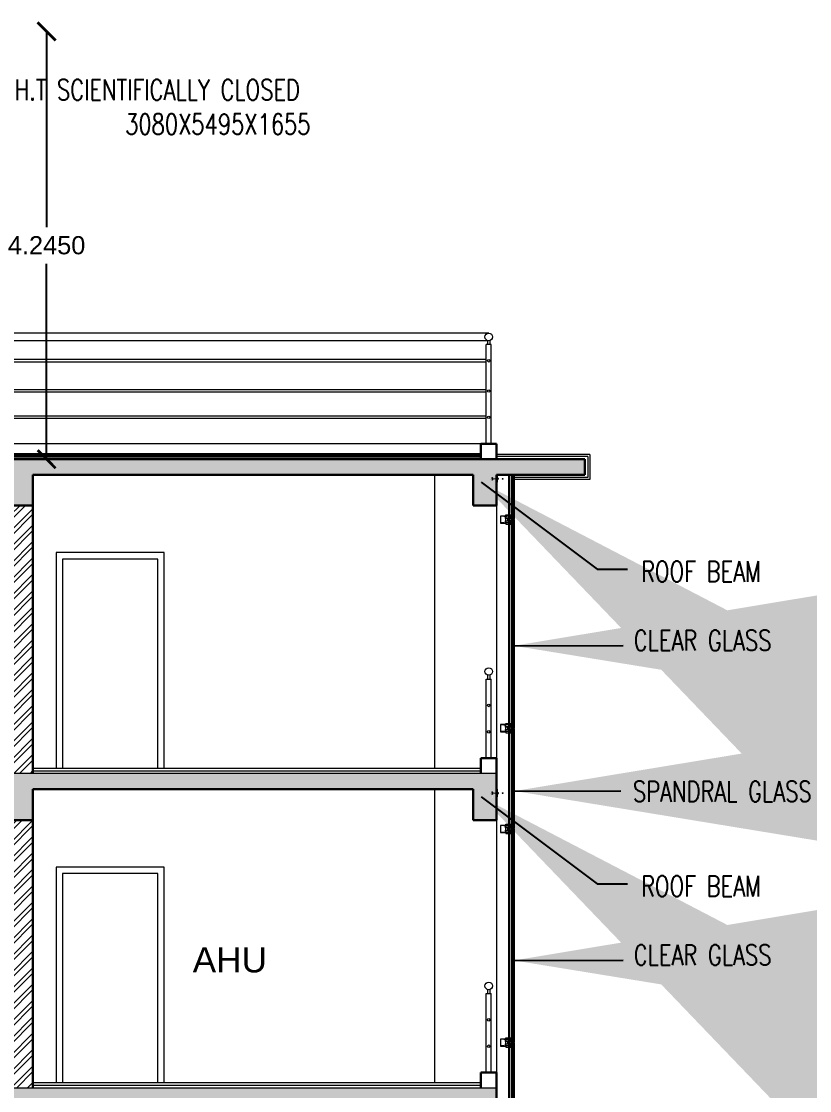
# Model space of a CAD drawing. Header units: metres. Extents: x -1560916 to -1560612, y 43591 to 43809.
# Drawn here: x -1560766.51 to -1560758.69, y 43662.4 to 43673.01 of the extents above; entities that cross this region are included whole.
import ezdxf

# ---------------------------------------------------------------- set-up
doc = ezdxf.new("R2010")
doc.units = ezdxf.units.M
doc.header["$LTSCALE"] = 750
doc.header["$MEASUREMENT"] = 0
doc.header["$PDMODE"] = 35
doc.header["$PDSIZE"] = 50
for name, pattern in [('DOT2', [0.125, 0, -0.125]), ('HIDDEN2', [0.1875, 0.125, -0.0625]), ('PHANTOM2', [1.25, 0.625, -0.125, 0.125, -0.125, 0.125, -0.125])]:
    doc.linetypes.add(name, pattern=pattern)
doc.layers.get('0').update_dxf_attribs({"lineweight": 5})
doc.layers.get('Defpoints').update_dxf_attribs({"lineweight": 0})
doc.layers.add('2P', color=1, linetype='Continuous')
for name, color, linetype, lineweight in [('AR_DOOR', 32, 'Continuous', 9), ('AR_ELEV 6', 1, 'Continuous', 9), ('AR_ELEV 7', 8, 'Continuous', 5), ('AR_HATCHING', 251, 'Continuous', 5), ('AR_RAILING', 6, 'Continuous', 13), ('AR_WIN', 12, 'Continuous', 13), ('BLK_1_MUMTY_HT1', 83, 'Continuous', 0), ('Column- Site', 1, 'Continuous', 30), ('Dim Wall', 253, 'Continuous', 15), ('HAT', 8, 'Continuous', 5), ('HATCH2', 8, 'Continuous', 5), ('STAIR CASE', 202, 'Continuous', 15), ('TWO WHEELER', 8, 'Continuous', 13), ('wall', 7, 'Continuous', 30)]:
    doc.layers.add(name, color=color, linetype=linetype, lineweight=lineweight)
doc.styles.add('RS1', font='romans.shx', dxfattribs={"width": 0.75})
doc.styles.get("Standard").update_dxf_attribs({"font": 'arial.ttf'})
doc.dimstyles.new('DIM-100', dxfattribs={"dimtxt": 200, "dimasz": 100, "dimexe": 25, "dimexo": 25, "dimgap": 35, "dimtad": 1, "dimdec": 0, "dimrnd": 5, "dimzin": 0, "dimdsep": 46, "dimtxsty": 'RS1', "dimblk": 'ARCHTICK', "dimcen": 100, "dimdle": 25, "dimclrd": 8, "dimclre": 8, "dimclrt": 4, "dimadec": 0, "dimazin": 0, "dimtfac": 0.5, "dimtdec": 0, "dimtmove": 1, "dimatfit": 0, "dimfxl": 75, "dimfrac": 1, "dimtolj": 1, "dimtzin": 0, "dimarcsym": 2})
doc.dimstyles.get("Standard").update_dxf_attribs({"dimtxt": 0.18, "dimasz": 0.18, "dimexe": 0.18, "dimexo": 0.0625, "dimgap": 0.09, "dimtad": 1, "dimtih": 1, "dimtoh": 1, "dimdec": 4, "dimzin": 0, "dimdsep": 46, "dimtxsty": 'Standard', "dimblk": 'ARCHTICK', "dimcen": 0.09, "dimadec": 0, "dimazin": 0, "dimtfac": 1, "dimtdec": 4, "dimtofl": 0, "dimtmove": 0, "dimatfit": 3, "dimldrblk": 'ARCHTICK', "dimfxl": 1, "dimtolj": 1, "dimtzin": 0, "dimarcsym": 0})
pattern_1 = [(45, (-1559514.8348, 43421.06119), (-0.08131728, 0.08131728), []), (45, (-1559514.78058, 43421.06119), (-0.08131728, 0.08131728), [])]
pattern_2 = [(127.5, (1486092.753, -64225.2748), (-1.926823769, -0.0629933581), [0, -1.52, 0, -1.7, 0, -1.625]), (97.5, (1486092.753, -64225.2748), (-2.8221460652, 1.7697767053), [0, -0.82, 0, -1.37, 0, -0.525]), (57.5, (1486092.753, -64226.5048), (-0.0056590535, 3.1141418618), [0, -0.5, 0, -1.8, 0, -2.35]), (47.5, (1486092.753, -64226.5048), (-0.877675565, 3.0061266046), [0, -0.25, 0, -1.18, 0, -1.35])]

# ---------------------------------------------------------------- blocks, each defined once
blk = doc.blocks.new('_ArchTick')
at = {"color": 0, "linetype": 'ByBlock', "const_width": 0.15}
blk.add_lwpolyline([(-0.5, -0.5), (0.5, 0.5)], dxfattribs=at)
blk = doc.blocks.new('A$C7D5B7625')
at = {"layer": 'AR_HATCHING'}
h = blk.add_hatch(dxfattribs=at)
h.set_pattern_fill('AR-SAND', color=256, angle=90, style=0)
h.set_pattern_definition(pattern_2)
edge = h.paths.add_edge_path()
edge.add_line((-19, 13), (-13, 13))
edge.add_ellipse((-13, 7), major_axis=(0, 6.58), ratio=0.752913, start_angle=0, end_angle=180)
edge.add_line((-13, 0), (-19, 0))
edge.add_line((-19, 0), (-25, 0))
edge.add_arc((-39, 7), 15.2, 334.3353, 385.6647)
edge.add_line((-25, 13), (-19, 13))
h = blk.add_hatch(dxfattribs=at)
h.set_pattern_fill('AR-SAND', color=256, angle=90, style=0)
h.set_pattern_definition(pattern_2)
edge = h.paths.add_edge_path()
edge.add_line((-14, 13), (-8, 13))
edge.add_ellipse((-8, 7), major_axis=(0, 6.58), ratio=0.752913, start_angle=0, end_angle=180)
edge.add_line((-8, 0), (-14, 0))
edge.add_line((-14, 0), (-20, 0))
edge.add_arc((-34, 7), 15.2, 334.3353, 385.6647)
edge.add_line((-20, 13), (-14, 13))
h = blk.add_hatch(dxfattribs=at)
h.set_pattern_fill('AR-SAND', color=256, angle=90, style=0)
h.set_pattern_definition(pattern_2)
edge = h.paths.add_edge_path()
edge.add_line((-8, 13), (-2, 13))
edge.add_ellipse((-2, 7), major_axis=(0, 6.58), ratio=0.752913, start_angle=0, end_angle=180)
edge.add_line((-2, 0), (-8, 0))
edge.add_line((-8, 0), (-14, 0))
edge.add_arc((-28, 7), 15.2, 334.3353, 385.6647)
edge.add_line((-14, 13), (-8, 13))
h = blk.add_hatch(dxfattribs=at)
h.set_pattern_fill('ANSI37', color=256, scale=10, angle=90, style=0)
h.set_pattern_definition([(135, (1486092.7529, -64225.2748), (-0.8838834765, -0.8838834765), []), (225, (1486092.7529, -64225.2748), (0.8838834765, -0.8838834765), [])])
edge = h.paths.add_edge_path()
edge.add_ellipse((-2, 7), major_axis=(0, 6.58), ratio=0.752913, start_angle=180, end_angle=360, ccw=False)
edge.add_ellipse((-2, 7), major_axis=(0, 6.58), ratio=0.752913, start_angle=0, end_angle=180, ccw=False)
at = {"color": 0}
for p, q in [((6, 13), (6, 53)), ((6, 0), (6, -40))]:
    blk.add_line(p, q, dxfattribs=at)
at = {"color": 1}
for p, q in [((23, 13), (27, 13)), ((23, 10), (23, 13)), ((24, 9), (23, 10)), ((23, 3), (24, 4)), ((23, 1), (23, 3)), ((27, 1), (23, 1)), ((26, 10), (24, 9)), ((24, 4), (26, 3)), ((27, 9), (26, 10)), ((26, 3), (27, 4)), ((27, 25), (28, 25)), ((27, 13), (27, 25)), ((29, 10), (27, 9)), ((27, 4), (29, 3)), ((27, -12), (27, 1)), ((28, 25), (28, 20)), ((28, 20), (63, 20)), ((28, 18), (63, 18)), ((28, 13), (28, 18)), ((39, 13), (28, 13)), ((28, 1), (39, 1)), ((28, -5), (28, 1)), ((30, 9), (29, 10)), ((29, 3), (30, 4)), ((32, 10), (30, 9)), ((30, 4), (32, 3)), ((33, 9), (32, 10)), ((32, 3), (33, 4)), ((35, 10), (33, 9)), ((33, 4), (35, 3)), ((35, 10), (35, 10)), ((36, 7), (35, 10)), ((35, 3), (36, 7)), ((35, 3), (35, 3)), ((39, 1), (39, 13)), ((63, 42), (113, 42)), ((63, 42), (63, 40)), ((63, 42), (63, 40)), ((63, 42), (63, 40)), ((63, 36), (63, 34)), ((63, 20), (63, 35)), ((63, 18), (63, -5)), ((64, 40), (64, 40)), ((64, 40), (66, 40)), ((64, 40), (64, 40)), ((64, 40), (64, 40)), ((64, 35), (64, 36)), ((64, 35), (64, 36)), ((64, 35), (64, 36)), ((66, 35), (64, 35)), ((64, 18), (64, 34)), ((68, 34), (64, 34)), ((64, 18), (64, -7)), ((66, 40), (66, 35)), ((81, 40), (68, 40)), ((68, 40), (68, 34)), ((81, 40), (81, 40)), ((81, 40), (98, 40)), ((99, 40), (98, 40)), ((99, 40), (112, 40)), ((112, 40), (112, -27)), ((113, 42), (113, -29)), ((28, -12), (27, -12)), ((63, -5), (28, -5)), ((28, -7), (28, -12)), ((63, -7), (28, -7)), ((63, -22), (63, -7)), ((63, -23), (63, -21)), ((63, -29), (63, -27)), ((63, -29), (63, -27)), ((63, -29), (63, -27)), ((113, -29), (63, -29)), ((64, -21), (64, -7)), ((68, -21), (64, -21)), ((66, -22), (64, -22)), ((64, -22), (64, -23)), ((64, -22), (64, -23)), ((64, -22), (64, -23)), ((64, -27), (66, -27)), ((64, -27), (64, -27)), ((64, -27), (64, -27)), ((64, -27), (64, -27)), ((66, -27), (66, -22)), ((68, -27), (68, -21)), ((81, -27), (68, -27)), ((81, -27), (98, -27)), ((81, -27), (81, -27)), ((99, -27), (98, -27)), ((99, -27), (112, -27))]:
    blk.add_line(p, q, dxfattribs=at)
for points in [[(61, 35), (61, 53), (6, 53), (6, 13), (10, 13), (10, 15), (8, 15), (8, 18), (20, 18), (20, 15), (18, 15), (18, 13), (22, 13), (22, 18), (24, 18), (24, 20), (23, 20), (23, 19), (20, 19), (20, 24), (23, 24), (23, 23), (24, 23), (24, 26), (20, 26), (20, 39), (23, 39), (23, 36), (24, 36), (24, 39), (55, 39), (55, 35), (61, 35), (61, 53)], [(61, -22), (61, -40), (6, -40), (6, 0), (10, 0), (10, -2), (8, -2), (8, -5), (20, -5), (20, -2), (18, -2), (18, 0), (22, 0), (22, -5), (24, -5), (24, -7), (23, -7), (23, -6), (20, -6), (20, -11), (23, -11), (23, -10), (24, -10), (24, -13), (20, -13), (20, -26), (23, -26), (23, -23), (24, -23), (24, -26), (55, -26), (55, -22), (61, -22), (61, -40)], [(59, 37), (59, 52), (8, 52), (8, 41), (19, 41)], [(8, 19), (8, 39), (18, 39), (18, 31), (16, 31), (16, 30), (18, 30), (18, 19), (8, 19)], [(19, 41), (43, 41)], [(43, 41), (56, 41), (56, 37), (59, 37)], [(8, -6), (8, -26), (18, -26), (18, -17), (16, -17), (16, -16), (18, -16), (18, -6), (8, -6)], [(59, -23), (59, -39), (8, -39), (8, -27), (19, -27)], [(19, -27), (43, -27)], [(43, -27), (56, -27), (56, -23), (59, -23)]]:
    blk.add_lwpolyline(points, dxfattribs=at)
at = {"color": 0}
blk.add_lwpolyline([(64, -24), (64, -24), (64, -25), (64, -25), (65, -25), (65, -25), (65, -24), (65, -24)], close=True, dxfattribs=at)
at = {"color": 1}
for centre, start, end in [((63, 40), 216.8728, 323.1272), ((63, 40), 216.8728, 323.1272), ((63, 40), 216.8728, 323.1272), ((63, 36), 36.8699, 143.1301), ((63, 36), 36.8699, 143.1301), ((63, 36), 36.8699, 143.1301), ((63, -23), 216.8699, 323.1301), ((63, -23), 216.8699, 323.1301), ((63, -23), 216.8699, 323.1301), ((63, -27), 36.8728, 143.1272), ((63, -27), 36.8728, 143.1272), ((63, -27), 36.8728, 143.1272)]:
    blk.add_arc(centre, 0.629, start, end, dxfattribs=at)
at = {"layer": '2P', "color": 0}
for points in [[(27, 19, -0.584104), (25, 19), (25, 20), (23, 20, -0.568133), (23, 23), (24, 23), (24, 22), (25, 22), (25, 22), (26, 22), (26, 23), (27, 23), (27, 21), (26, 21), (26, 21), (25, 21), (25, 20), (25, 19), (26, 19), (27, 20), (27, 19)], [(27, -6, 0.584104), (25, -6), (25, -7), (23, -7, 0.568133), (23, -10), (24, -10), (24, -9), (25, -8), (25, -8), (26, -9), (26, -10), (27, -10), (27, -8), (26, -8), (26, -8), (25, -8), (25, -7), (25, -6), (26, -6), (27, -6), (27, -6)]]:
    blk.add_lwpolyline(points, format="xyb", dxfattribs=at)
at = {"layer": 'AR_ELEV 6'}
for p, q in [((0, 13), (-26, 13)), ((0, 0), (-26, 0)), ((6, 53), (0, 53)), ((0, 33), (6, 33)), ((6, 13), (0, 13)), ((6, 0), (0, 0)), ((0, -20), (6, -20)), ((6, -40), (0, -40))]:
    blk.add_line(p, q, dxfattribs=at)
blk.add_arc((-39, 7), 15, 333.9544, 26.0456, dxfattribs=at)
at = {"layer": 'AR_ELEV 6', "extrusion": (0, 0, -1)}
blk.add_ellipse((-2, 7), major_axis=(0, 6.58), ratio=0.752913, start_param=-1.570796, end_param=4.712389, dxfattribs=at)
blk = doc.blocks.new('*D450')
at = {"layer": 'BLK_1_MUMTY_HT1', "color": 0, "linetype": 'DOT2', "lineweight": -2, "transparency": 16777216}
for p, q in [((-1560767.778, 43672.912), (-1560766.083, 43672.912)), ((-1560767.778, 43668.667), (-1560766.083, 43668.667))]:
    blk.add_line(p, q, dxfattribs=at)
at = {"layer": 'BLK_1_MUMTY_HT1', "color": 0, "linetype": 'PHANTOM2', "lineweight": -2, "transparency": 16777216}
for p, q in [((-1560766.263, 43672.912), (-1560766.263, 43670.971)), ((-1560766.263, 43668.667), (-1560766.263, 43670.607))]:
    blk.add_line(p, q, dxfattribs=at)
at = {"layer": 'Defpoints', "color": 0, "transparency": 16777216}
for p in [(-1560767.84, 43672.912), (-1560767.84, 43668.667), (-1560766.263, 43668.667)]:
    blk.add_point(p, dxfattribs=at)
at = {"layer": 'BLK_1_MUMTY_HT1', "color": 0, "lineweight": -2, "transparency": 16777216, "xscale": 0.18, "yscale": 0.18, "zscale": 0.18}
for p, rotation in [((-1560766.263, 43672.912), 90), ((-1560766.263, 43668.667), 270)]:
    blk.add_blockref('_ArchTick', p, dxfattribs=dict(at, rotation=rotation))
at = {"layer": 'BLK_1_MUMTY_HT1', "color": 0, "transparency": 16777216, "insert": (-1560766.263, 43670.789), "char_height": 0.18, "attachment_point": 5}
blk.add_mtext('\\A1;4.2450', dxfattribs=at)

msp = doc.modelspace()

# ---------------------------------------------------------------- hatches: boundary and pattern name
at = {"layer": 'HAT'}
h = msp.add_hatch(dxfattribs=at)
h.set_pattern_fill('ANSI32', color=256, scale=0.306667, style=0)
h.set_pattern_definition(pattern_1)
h.paths.add_polyline_path([(-1560766.62816, 43668.209), (-1560766.39816, 43668.209), (-1560766.39816, 43665.54677), (-1560766.62816, 43665.54677)])
h = msp.add_hatch(dxfattribs=at)
h.set_pattern_fill('AR-CONC', color=256, scale=0.025556, style=0)
h.set_pattern_definition([(130, (-1560699.33534, 43709.03027), (-0.18330014, -0.01603668), [0.0191667, -0.2108337]), (185, (-1560699.33534, 43709.03027), (0.03545874, 0.1922272), [0.01533336, -0.16866696]), (79.5486, (-1560699.35061, 43709.02893), (-0.14784154, 0.1761904), [0.0162892, -0.17918107]), (133.8158, (-1560699.33534, 43709.08138), (-0.27273985, -0.0422994), [0.02875005, -0.31625055]), (83.3644, (-1560699.35807, 43709.07785), (-0.2388587, 0.2489417), [0.0244338, -0.2687716]), (188.8158, (-1560699.33534, 43709.08138), (-0.2388585, 0.24894185), [0.023, -0.2530004]), (159, (-1560699.3609, 43709.0686), (-0.15254318, -0.10289167), [0.0191667, -0.2108337]), (214, (-1560699.3609, 43709.0686), (-0.0621807, 0.18531644), [0.01533336, -0.16866696]), (108.5486, (-1560699.3736, 43709.06003), (-0.21472393, 0.0824246), [0.0162892, -0.17918107]), (142.5, (-1560699.33534, 43709.03027), (-0.003107524, 0.08507302), [0, -0.16662251, 0, -0.17122252, 0, -0.16930585]), (172.5, (-1560699.33534, 43709.03027), (-0.067229, 0.10079428), [0, -0.09762239, 0, -0.16278917, 0, -0.06452789]), (212.5, (-1560699.27835, 43709.03027), (-0.136421526, -0.005764033), [0, -0.063889, 0, -0.19933368, 0, -0.26450046]), (222.5, (-1560699.25279, 43709.03027), (-0.14903672, 0.02558243), [0, -0.0830557, 0, -0.132378, 0, -0.18783366])])
h.paths.add_polyline_path([(-1560776.24791, 43667.2321), (-1560777.20799, 43667.2321), (-1560777.20799, 43667.00347), (-1560777.43485, 43667.00347), (-1560777.43485, 43667.3871), (-1560776.21132, 43667.3871), (-1560772.53065, 43665.54677), (-1560761.79784, 43665.54677), (-1560761.79767, 43665.39377), (-1560761.79767, 43665.0871), (-1560762.02767, 43665.0871), (-1560762.02767, 43665.39377), (-1560766.39816, 43665.39377), (-1560766.39816, 43665.0871), (-1560766.62799, 43665.0871), (-1560766.62799, 43665.39377), (-1560771.1515, 43665.39377), (-1560771.1515, 43665.0871), (-1560771.38132, 43665.0871), (-1560771.38132, 43665.39377), (-1560772.57125, 43665.39377)])
h.paths.add_polyline_path([(-1560761.84351, 43665.33198), (-1560761.83239, 43665.32623), (-1560761.83239, 43665.31927), (-1560761.84351, 43665.31352), (-1560761.83957, 43665.30969), (-1560761.83023, 43665.31927), (-1560761.83023, 43665.32623), (-1560761.83957, 43665.33581)], flags=16)
h.paths.add_polyline_path([(-1560768.85836, 43665.39377), (-1560768.62836, 43665.39377), (-1560768.62836, 43665.08677), (-1560768.85836, 43665.08677)])
h = msp.add_hatch(dxfattribs=at)
h.set_pattern_fill('ANSI32', color=256, scale=0.306667, style=0)
h.set_pattern_definition(pattern_1)
h.paths.add_polyline_path([(-1560766.62816, 43665.08599), (-1560766.39816, 43665.08599), (-1560766.39816, 43662.42677), (-1560766.62816, 43662.42677)])
at = {"layer": 'HATCH2'}
h = msp.add_hatch(dxfattribs=at)
h.set_pattern_fill('AR-CONC', color=256, scale=0.025556, style=0)
h.set_pattern_definition([(50, (-1559293.8129, 43474.47678), (0.183300143, -0.016036685), [0.0191667, -0.2108337]), (355, (-1559293.8129, 43474.47678), (-0.035458736, 0.192227213), [0.01533336, -0.16866696]), (100.451444, (-1559293.79762, 43474.47545), (0.147841407, 0.176190526), [0.016289189, -0.179181074]), (46.1842, (-1559293.8129, 43474.5279), (0.272739926, -0.042299445), [0.02875005, -0.31625055]), (96.635635, (-1559293.79017, 43474.52437), (0.23885847, 0.248941853), [0.024433797, -0.26877176]), (351.184164, (-1559293.8129, 43474.5279), (0.23885847, 0.248941853), [0.02300004, -0.25300044]), (21, (-1559293.78734, 43474.51512), (0.152543179, -0.102891673), [0.0191667, -0.2108337]), (326, (-1559293.78734, 43474.51512), (0.062180693, 0.185316445), [0.01533336, -0.16866696]), (71.451445, (-1559293.77463, 43474.50654), (0.21472387, 0.082424771), [0.016289188, -0.179181074]), (37.5, (-1559293.8129, 43474.476784), (0.003107524, 0.0850730217), [0, -0.166622512, 0, -0.17122252, 0, -0.16930585]), (7.5, (-1559293.8129, 43474.47678), (0.0672289987, 0.1007942794), [0, -0.097622392, 0, -0.162789172, 0, -0.06452789]), (327.5, (-1559293.869886, 43474.476784), (0.1364215265, -0.0057640328), [0, -0.063889, 0, -0.19933368, 0, -0.26450046]), (317.5, (-1559293.89544, 43474.47678), (0.149036725, 0.025582429), [0, -0.0830557, 0, -0.132378008, 0, -0.18783366])])
h.paths.add_polyline_path([(-1560766.39816, 43668.20677), (-1560766.39816, 43668.51344), (-1560762.02767, 43668.51344), (-1560762.02767, 43668.209), (-1560761.79767, 43668.209), (-1560761.79767, 43668.51344), (-1560760.92006, 43668.51344), (-1560760.92006, 43668.66677), (-1560772.6865, 43668.66677), (-1560772.6865, 43668.51344), (-1560771.3815, 43668.51344), (-1560771.3815, 43668.20677), (-1560771.1515, 43668.20677), (-1560771.1515, 43668.51344), (-1560768.85836, 43668.51344), (-1560768.85836, 43668.20677), (-1560768.62836, 43668.20677), (-1560768.62836, 43668.51344), (-1560766.62816, 43668.51344), (-1560766.62816, 43668.20677)])
at = {"layer": 'TWO WHEELER'}
h = msp.add_hatch(dxfattribs=at)
h.set_pattern_fill('AR-CONC', color=256, scale=0.025556, style=0)
h.set_pattern_definition([(130, (-1560699.33551, 43705.90993), (-0.18330014, -0.01603668), [0.0191667, -0.2108337]), (185, (-1560699.3355, 43705.90993), (0.03545874, 0.1922272), [0.01533336, -0.16866696]), (79.5486, (-1560699.35078, 43705.9086), (-0.14784154, 0.1761904), [0.0162892, -0.17918107]), (133.8158, (-1560699.3355, 43705.96104), (-0.27273985, -0.0422994), [0.02875005, -0.31625055]), (83.3644, (-1560699.35824, 43705.95752), (-0.2388587, 0.2489417), [0.0244338, -0.2687716]), (188.8158, (-1560699.3355, 43705.96104), (-0.2388585, 0.24894185), [0.023, -0.2530004]), (159, (-1560699.36106, 43705.94827), (-0.15254318, -0.10289167), [0.0191667, -0.2108337]), (214, (-1560699.36106, 43705.94827), (-0.0621807, 0.18531644), [0.01533336, -0.16866696]), (108.5486, (-1560699.37378, 43705.9397), (-0.21472393, 0.0824246), [0.0162892, -0.17918107]), (142.5, (-1560699.33551, 43705.90993), (-0.003107524, 0.08507302), [0, -0.16662251, 0, -0.17122252, 0, -0.16930585]), (172.5, (-1560699.33551, 43705.90993), (-0.067229, 0.10079428), [0, -0.09762239, 0, -0.16278917, 0, -0.06452789]), (212.5, (-1560699.27852, 43705.90993), (-0.136421526, -0.005764033), [0, -0.063889, 0, -0.19933368, 0, -0.26450046]), (222.5, (-1560699.25296, 43705.90993), (-0.14903672, 0.02558243), [0, -0.0830557, 0, -0.132378, 0, -0.18783366])])
h.paths.add_polyline_path([(-1560761.84368, 43662.21164), (-1560761.83256, 43662.20589), (-1560761.83256, 43662.19893), (-1560761.84368, 43662.19318), (-1560761.83974, 43662.18935), (-1560761.8304, 43662.19893), (-1560761.8304, 43662.20589), (-1560761.83974, 43662.21547)], flags=16)
h.paths.add_polyline_path([(-1560768.85853, 43662.27344), (-1560768.62853, 43662.27344), (-1560768.62853, 43661.96643), (-1560768.85853, 43661.96643)])
h.paths.add_polyline_path([(-1560761.79784, 43661.96677), (-1560761.79784, 43662.42674), (-1560772.53082, 43662.42643), (-1560776.2115, 43664.26677), (-1560777.43502, 43664.26677), (-1560777.43502, 43663.88313), (-1560777.20816, 43663.88313), (-1560777.20816, 43664.11177), (-1560776.24809, 43664.11177), (-1560772.57142, 43662.27344), (-1560771.3815, 43662.27344), (-1560771.3815, 43661.96677), (-1560771.15167, 43661.96677), (-1560771.15167, 43662.27344), (-1560766.62816, 43662.27344), (-1560766.62816, 43661.96677), (-1560766.39833, 43661.96677), (-1560766.39833, 43662.27344), (-1560762.02784, 43662.27344), (-1560762.02784, 43661.96677)])

# ---------------------------------------------------------------- linework, layer by layer
at = {"color": 252, "linetype": 'HIDDEN2'}
for p, q in [((-1560761.84869, 43668.477), (-1560761.84869, 43668.47497)), ((-1560761.83514, 43668.47222), (-1560761.83514, 43668.47483)), ((-1560761.83222, 43668.47004), (-1560761.83222, 43668.477)), ((-1560761.83081, 43668.47004), (-1560761.83081, 43668.477)), ((-1560761.83006, 43668.47004), (-1560761.83006, 43668.477)), ((-1560761.81725, 43668.477), (-1560761.81725, 43668.47004)), ((-1560761.81551, 43668.477), (-1560761.81551, 43668.47004)), ((-1560761.81551, 43668.477), (-1560761.81551, 43668.47004)), ((-1560761.81203, 43668.477), (-1560761.81203, 43668.47004)), ((-1560761.80681, 43668.477), (-1560761.80681, 43668.47004)), ((-1560761.80507, 43668.477), (-1560761.80507, 43668.47004)), ((-1560761.80333, 43668.477), (-1560761.80333, 43668.47004)), ((-1560761.80159, 43668.477), (-1560761.80159, 43668.47004)), ((-1560761.79093, 43668.51344), (-1560761.79093, 43668.43805)), ((-1560761.79093, 43668.46277), (-1560761.79093, 43668.46403)), ((-1560761.78846, 43668.47644), (-1560761.78935, 43668.4755)), ((-1560761.78846, 43668.47061), (-1560761.78935, 43668.47155)), ((-1560761.78846, 43668.47011), (-1560761.78935, 43668.46917)), ((-1560761.78846, 43668.47693), (-1560761.78913, 43668.47765)), ((-1560761.78382, 43668.48143), (-1560761.78896, 43668.48143)), ((-1560761.78896, 43668.46561), (-1560761.78382, 43668.46561)), ((-1560761.78449, 43668.47669), (-1560761.78788, 43668.47669)), ((-1560761.78449, 43668.47036), (-1560761.78788, 43668.47036)), ((-1560761.78392, 43668.47693), (-1560761.78303, 43668.47787)), ((-1560761.78392, 43668.47644), (-1560761.78303, 43668.4755)), ((-1560761.78392, 43668.47061), (-1560761.78303, 43668.47155)), ((-1560761.78392, 43668.47011), (-1560761.78303, 43668.46917)), ((-1560761.78303, 43668.48064), (-1560761.78382, 43668.48143)), ((-1560761.78303, 43668.4664), (-1560761.78382, 43668.46561)), ((-1560761.78303, 43668.4664), (-1560761.78303, 43668.48064)), ((-1560761.78303, 43668.477), (-1560761.78303, 43668.47004)), ((-1560761.78129, 43668.477), (-1560761.78129, 43668.47004)), ((-1560761.77955, 43668.477), (-1560761.77955, 43668.47004)), ((-1560761.77873, 43668.47594), (-1560761.77955, 43668.47594)), ((-1560761.77955, 43668.47111), (-1560761.77873, 43668.47111)), ((-1560761.7783, 43668.47154), (-1560761.7783, 43668.4755)), ((-1560761.84887, 43665.357), (-1560761.84887, 43665.35497)), ((-1560761.83531, 43665.35222), (-1560761.83531, 43665.35483)), ((-1560761.83239, 43665.35004), (-1560761.83239, 43665.357)), ((-1560761.83098, 43665.35004), (-1560761.83098, 43665.357)), ((-1560761.83023, 43665.35004), (-1560761.83023, 43665.357)), ((-1560761.81742, 43665.357), (-1560761.81742, 43665.35004)), ((-1560761.81568, 43665.357), (-1560761.81568, 43665.35004)), ((-1560761.81568, 43665.357), (-1560761.81568, 43665.35004)), ((-1560761.8122, 43665.357), (-1560761.8122, 43665.35004)), ((-1560761.80698, 43665.357), (-1560761.80698, 43665.35004)), ((-1560761.80524, 43665.357), (-1560761.80524, 43665.35004)), ((-1560761.8035, 43665.357), (-1560761.8035, 43665.35004)), ((-1560761.80176, 43665.357), (-1560761.80176, 43665.35004)), ((-1560761.79111, 43665.39344), (-1560761.79111, 43665.31805)), ((-1560761.79111, 43665.34277), (-1560761.79111, 43665.34403)), ((-1560761.78863, 43665.35644), (-1560761.78952, 43665.3555)), ((-1560761.78863, 43665.35061), (-1560761.78952, 43665.35155)), ((-1560761.78863, 43665.35011), (-1560761.78952, 43665.34917)), ((-1560761.78863, 43665.35693), (-1560761.78931, 43665.35765)), ((-1560761.78399, 43665.36143), (-1560761.78913, 43665.36143)), ((-1560761.78913, 43665.34561), (-1560761.78399, 43665.34561)), ((-1560761.78466, 43665.35669), (-1560761.78806, 43665.35669)), ((-1560761.78466, 43665.35036), (-1560761.78806, 43665.35036)), ((-1560761.78409, 43665.35693), (-1560761.7832, 43665.35787)), ((-1560761.78409, 43665.35644), (-1560761.7832, 43665.3555)), ((-1560761.78409, 43665.35061), (-1560761.7832, 43665.35155)), ((-1560761.78409, 43665.35011), (-1560761.7832, 43665.34917)), ((-1560761.7832, 43665.36064), (-1560761.78399, 43665.36143)), ((-1560761.7832, 43665.3464), (-1560761.78399, 43665.34561)), ((-1560761.7832, 43665.3464), (-1560761.7832, 43665.36064)), ((-1560761.7832, 43665.357), (-1560761.7832, 43665.35004)), ((-1560761.78146, 43665.357), (-1560761.78146, 43665.35004)), ((-1560761.77972, 43665.357), (-1560761.77972, 43665.35004)), ((-1560761.7789, 43665.35594), (-1560761.77972, 43665.35594)), ((-1560761.77972, 43665.35111), (-1560761.7789, 43665.35111)), ((-1560761.77847, 43665.35154), (-1560761.77847, 43665.3555))]:
    msp.add_line(p, q, dxfattribs=at)
at = {"color": 3}
for p, q in [((-1560761.64426, 43668.07446), (-1560761.64426, 43668.51344)), ((-1560761.63302, 43668.07446), (-1560761.63302, 43668.51344)), ((-1560761.63046, 43668.07446), (-1560761.63046, 43668.51344)), ((-1560761.61895, 43668.07446), (-1560761.61895, 43668.51344)), ((-1560761.6445, 43665.00446), (-1560761.6445, 43665.9913)), ((-1560761.633, 43665.00446), (-1560761.633, 43665.9913)), ((-1560761.63045, 43665.00446), (-1560761.63045, 43665.9913)), ((-1560761.61895, 43665.00446), (-1560761.61895, 43665.9913)), ((-1560761.6445, 43661.88446), (-1560761.6445, 43662.8713)), ((-1560761.633, 43661.88446), (-1560761.633, 43662.8713)), ((-1560761.63045, 43661.88446), (-1560761.63045, 43662.8713)), ((-1560761.61895, 43661.88446), (-1560761.61895, 43662.8713))]:
    msp.add_line(p, q, dxfattribs=at)
at = {"color": 140}
for p, q in [((-1560761.6445, 43666.00446), (-1560761.6445, 43668.0613)), ((-1560761.633, 43666.00446), (-1560761.633, 43668.0613)), ((-1560761.63045, 43666.00446), (-1560761.63045, 43668.0613)), ((-1560761.61895, 43666.00446), (-1560761.61895, 43668.0613)), ((-1560761.6445, 43662.88446), (-1560761.6445, 43664.9913)), ((-1560761.633, 43662.88446), (-1560761.633, 43664.9913)), ((-1560761.63045, 43662.88446), (-1560761.63045, 43664.9913)), ((-1560761.61895, 43662.88446), (-1560761.61895, 43664.9913))]:
    msp.add_line(p, q, dxfattribs=at)
for p, q in [((-1560761.79767, 43665.54677), (-1560772.5315, 43665.54677)), ((-1560761.79784, 43662.42677), (-1560771.3815, 43662.42677))]:
    msp.add_line(p, q)
at = {"color": 252, "linetype": 'HIDDEN2'}
for centre, radius, start, end in [((-1560761.85543, 43668.46927), 0.000435, 270, 280.18849), ((-1560761.78896, 43668.48104), 0.000395, 90, 180), ((-1560761.78856, 43668.47819), 0.000791, 180.000001, 223.535287), ((-1560761.78896, 43668.46601), 0.000395, 180, 270), ((-1560761.78788, 43668.47748), 0.000791, 223.535287, 270), ((-1560761.78788, 43668.4759), 0.000791, 90, 136.464719), ((-1560761.78788, 43668.47115), 0.000791, 223.535287, 270), ((-1560761.78788, 43668.46957), 0.000791, 90, 136.464719), ((-1560761.78449, 43668.47748), 0.000791, 270, 316.464714), ((-1560761.78449, 43668.4759), 0.000791, 43.535282, 90), ((-1560761.78449, 43668.47115), 0.000791, 270, 316.464714), ((-1560761.78449, 43668.46957), 0.000791, 43.535282, 90), ((-1560761.77873, 43668.4755), 0.000435, 0, 90), ((-1560761.77873, 43668.47154), 0.000435, 270, 0), ((-1560761.8556, 43665.34927), 0.000435, 270, 280.18849), ((-1560761.78913, 43665.36104), 0.000395, 90, 180), ((-1560761.78873, 43665.35819), 0.000791, 180.000001, 223.535287), ((-1560761.78913, 43665.34601), 0.000395, 180, 270), ((-1560761.78806, 43665.35748), 0.000791, 223.535287, 270), ((-1560761.78806, 43665.3559), 0.000791, 90, 136.464719), ((-1560761.78806, 43665.35115), 0.000791, 223.535287, 270), ((-1560761.78806, 43665.34957), 0.000791, 90, 136.464719), ((-1560761.78466, 43665.35748), 0.000791, 270, 316.464714), ((-1560761.78466, 43665.3559), 0.000791, 43.535282, 90), ((-1560761.78466, 43665.35115), 0.000791, 270, 316.464714), ((-1560761.78466, 43665.34957), 0.000791, 43.535282, 90), ((-1560761.7789, 43665.3555), 0.000435, 0, 90), ((-1560761.7789, 43665.35154), 0.000435, 270, 0)]:
    msp.add_arc(centre, radius, start, end, dxfattribs=at)
at = {"layer": 'AR_DOOR'}
for points in [[(-1560765.09483, 43665.59788), (-1560765.09483, 43667.74011), (-1560766.16816, 43667.74011), (-1560766.16816, 43665.59788)], [(-1560765.15872, 43665.59788), (-1560765.15872, 43667.67511), (-1560766.10427, 43667.67511), (-1560766.10427, 43665.59788)], [(-1560765.09483, 43662.47788), (-1560765.09483, 43664.62011), (-1560766.16816, 43664.62011), (-1560766.16816, 43662.47788)], [(-1560765.15872, 43662.47788), (-1560765.15872, 43664.55511), (-1560766.10427, 43664.55511), (-1560766.10427, 43662.47788)]]:
    msp.add_lwpolyline(points, dxfattribs=at)
at = {"layer": 'AR_ELEV 6'}
for p, q in [((-1560761.951, 43668.8201), (-1560767.84002, 43668.8201)), ((-1560762.41173, 43668.51344), (-1560762.41173, 43665.59788)), ((-1560761.79767, 43668.20677), (-1560761.79784, 43665.54677)), ((-1560762.41173, 43665.39344), (-1560762.41173, 43662.47788)), ((-1560761.79767, 43665.08677), (-1560761.79783, 43662.5801))]:
    msp.add_line(p, q, dxfattribs=at)
at = {"layer": 'AR_ELEV 7'}
for p, q in [((-1560761.87433, 43669.91788), (-1560767.84002, 43669.91788)), ((-1560761.88683, 43669.84288), (-1560767.84002, 43669.84288)), ((-1560761.89933, 43669.65612), (-1560767.84002, 43669.65612)), ((-1560761.89933, 43669.63112), (-1560767.84002, 43669.63112)), ((-1560761.89933, 43669.35612), (-1560767.84002, 43669.35612)), ((-1560761.89933, 43669.33112), (-1560767.84002, 43669.33112)), ((-1560761.89933, 43669.09436), (-1560767.84002, 43669.09436)), ((-1560761.89933, 43669.06936), (-1560767.84002, 43669.06936))]:
    msp.add_line(p, q, dxfattribs=at)
at = {"layer": 'AR_RAILING'}
for p, q in [((-1560761.89933, 43668.8201), (-1560761.89933, 43669.80538)), ((-1560761.84933, 43669.80538), (-1560761.89933, 43669.80538)), ((-1560761.88683, 43669.84502), (-1560761.88683, 43669.80538)), ((-1560761.86183, 43669.84502), (-1560761.86183, 43669.80538)), ((-1560761.84933, 43668.8201), (-1560761.84933, 43669.80538)), ((-1560761.887, 43666.52502), (-1560761.887, 43666.48538)), ((-1560761.862, 43666.52502), (-1560761.862, 43666.48538)), ((-1560761.8995, 43665.7001), (-1560761.8995, 43666.48538)), ((-1560761.8995, 43666.48538), (-1560761.8495, 43666.48538)), ((-1560761.8495, 43665.7001), (-1560761.8495, 43666.48538)), ((-1560761.8995, 43662.5801), (-1560761.8995, 43663.36538)), ((-1560761.8995, 43663.36538), (-1560761.8495, 43663.36538)), ((-1560761.887, 43663.40502), (-1560761.887, 43663.36538)), ((-1560761.862, 43663.40502), (-1560761.862, 43663.36538)), ((-1560761.8495, 43662.5801), (-1560761.8495, 43663.36538))]:
    msp.add_line(p, q, dxfattribs=at)
for centre, radius in [((-1560761.87433, 43669.88038), 0.0375), ((-1560761.87433, 43669.64362), 0.0125), ((-1560761.87433, 43669.34362), 0.0125), ((-1560761.87433, 43669.08186), 0.0125), ((-1560761.8745, 43666.56038), 0.0375), ((-1560761.8745, 43666.22362), 0.0125), ((-1560761.8745, 43665.96186), 0.0125), ((-1560761.8745, 43663.44038), 0.0375), ((-1560761.8745, 43663.10362), 0.0125), ((-1560761.8745, 43662.84186), 0.0125)]:
    msp.add_circle(centre, radius, dxfattribs=at)
at = {"layer": 'AR_WIN'}
for p, q in [((-1560760.87006, 43668.7151), (-1560761.79767, 43668.7151)), ((-1560760.89006, 43668.6951), (-1560761.79767, 43668.6951)), ((-1560760.89006, 43668.6951), (-1560760.89006, 43668.4851)), ((-1560760.87006, 43668.7151), (-1560760.87006, 43668.4651)), ((-1560760.89006, 43668.4851), (-1560761.61895, 43668.4851)), ((-1560760.87006, 43668.4651), (-1560761.61895, 43668.4651))]:
    msp.add_line(p, q, dxfattribs=at)
at = {"layer": 'Column- Site'}
for p, q in [((-1560761.951, 43668.71788), (-1560771.15463, 43668.71788)), ((-1560761.951, 43668.69232), (-1560771.15463, 43668.69232))]:
    msp.add_line(p, q, dxfattribs=at)
at = {"layer": 'Dim Wall', "linetype": 'ByBlock'}
for p, q in [((-1560761.84334, 43668.48275), (-1560761.8394, 43668.48658)), ((-1560761.83222, 43668.477), (-1560761.84334, 43668.48275)), ((-1560761.83222, 43668.47004), (-1560761.84334, 43668.46429)), ((-1560761.84334, 43668.46429), (-1560761.8394, 43668.46046)), ((-1560761.8394, 43668.48658), (-1560761.83006, 43668.477)), ((-1560761.8394, 43668.46046), (-1560761.83006, 43668.47004)), ((-1560761.84351, 43665.36275), (-1560761.83957, 43665.36658)), ((-1560761.83239, 43665.357), (-1560761.84351, 43665.36275)), ((-1560761.83239, 43665.35004), (-1560761.84351, 43665.34429)), ((-1560761.84351, 43665.34429), (-1560761.83957, 43665.34046)), ((-1560761.83957, 43665.36658), (-1560761.83023, 43665.357)), ((-1560761.83957, 43665.34046), (-1560761.83023, 43665.35004))]:
    msp.add_line(p, q, dxfattribs=at)
for centre in [(-1560761.73546, 43668.47258), (-1560761.73564, 43665.35258)]:
    msp.add_circle(centre, 0.00385, dxfattribs=at)
at = {"layer": 'STAIR CASE'}
for p, q in [((-1560761.95117, 43665.59788), (-1560766.39882, 43665.59788)), ((-1560761.95117, 43665.57232), (-1560766.39816, 43665.57232)), ((-1560761.95117, 43662.47788), (-1560766.39882, 43662.47788)), ((-1560761.95117, 43662.45232), (-1560766.39816, 43662.45232))]:
    msp.add_line(p, q, dxfattribs=at)
at = {"layer": 'wall'}
for p, q in [((-1560761.79767, 43668.8201), (-1560761.951, 43668.8201)), ((-1560761.951, 43668.8201), (-1560761.951, 43668.66677)), ((-1560761.79767, 43668.66677), (-1560761.79767, 43668.8201)), ((-1560760.92006, 43668.66677), (-1560772.6865, 43668.66677)), ((-1560760.92006, 43668.66677), (-1560760.92006, 43668.51344)), ((-1560766.39816, 43668.209), (-1560766.39816, 43668.51344)), ((-1560766.39816, 43668.51344), (-1560762.02767, 43668.51344)), ((-1560762.02767, 43668.51344), (-1560762.02767, 43668.209)), ((-1560761.79767, 43668.51344), (-1560760.92006, 43668.51344)), ((-1560761.79767, 43668.209), (-1560761.79767, 43668.51344)), ((-1560761.67006, 43656.18677), (-1560761.67006, 43668.51344)), ((-1560766.62816, 43668.209), (-1560766.39816, 43668.209)), ((-1560766.39816, 43665.54677), (-1560766.39816, 43668.209)), ((-1560762.02767, 43668.209), (-1560761.79767, 43668.209)), ((-1560766.39816, 43665.54677), (-1560766.39816, 43667.31044)), ((-1560761.95117, 43665.54677), (-1560761.95117, 43665.7001)), ((-1560761.95117, 43665.7001), (-1560761.79784, 43665.7001)), ((-1560761.79784, 43665.7001), (-1560761.79784, 43665.54677)), ((-1560761.79767, 43665.54677), (-1560761.79767, 43665.08677)), ((-1560766.39816, 43665.39344), (-1560762.02767, 43665.39344)), ((-1560762.02767, 43665.08677), (-1560762.02767, 43665.39344)), ((-1560766.39816, 43662.42677), (-1560766.39816, 43665.08599)), ((-1560762.02767, 43665.08677), (-1560761.79767, 43665.08677)), ((-1560761.67006, 43662.42677), (-1560761.67006, 43663.9266)), ((-1560766.39816, 43663.65377), (-1560766.39816, 43662.42677)), ((-1560761.67006, 43662.89031), (-1560761.67006, 43662.68683)), ((-1560761.95117, 43662.42677), (-1560761.95117, 43662.5801)), ((-1560761.95117, 43662.5801), (-1560761.79783, 43662.5801)), ((-1560761.79784, 43662.5801), (-1560761.79784, 43662.42677)), ((-1560761.79784, 43662.42677), (-1560761.79784, 43662.0031))]:
    msp.add_line(p, q, dxfattribs=at)
msp.add_lwpolyline([(-1560768.85836, 43665.39344), (-1560768.85836, 43665.08677), (-1560768.62836, 43665.08677), (-1560768.62836, 43665.39344), (-1560766.62816, 43665.39344), (-1560766.62816, 43665.08677), (-1560766.39816, 43665.08677), (-1560766.39816, 43665.39344)], dxfattribs=at)

# ---------------------------------------------------------------- block references
at = {"layer": 'AR_ELEV 6', "xscale": -0.001, "yscale": 0.001, "zscale": 0.001}
for p in [(-1560761.6445, 43668.0613), (-1560761.6445, 43665.9913), (-1560761.6445, 43664.9913), (-1560761.6445, 43662.8713)]:
    msp.add_blockref('A$C7D5B7625', p, dxfattribs=at)

# ---------------------------------------------------------------- texts
at = {"color": 4, "insert": (-1560764.44404, 43663.69764), "char_height": 0.25, "attachment_point": 5}
msp.add_mtext('AHU', dxfattribs=at)
at = {"layer": 'wall', "color": 4, "char_height": 0.2044444, "style": 'RS1'}
for s, insert, width, attachment_point in [('\\A1;O.H.T SCIENTIFICALLY CLOSED  3080X5495X1655', (-1560763.64338, 43672.43547), 4.1078224, 3), ('\\A1;ROOF BEAM', (-1560760.36177, 43667.65444), 2.3078832, 1), ('CLEAR GLASS', (-1560760.43469, 43666.97171), 2.3078832, 1), ('SPANDRAL GLASS', (-1560760.44316, 43665.47178), 2.3078832, 1), ('\\A1;ROOF BEAM', (-1560760.36177, 43664.53221), 2.3078832, 1), ('CLEAR GLASS', (-1560760.43469, 43663.84948), 2.3078832, 1)]:
    msp.add_mtext(s, dxfattribs=dict(at, insert=insert, width=width, attachment_point=attachment_point))

# ---------------------------------------------------------------- dimensions: what is measured, and where the dimension line sits
at = {"layer": 'BLK_1_MUMTY_HT1'}
dim = msp.add_linear_dim(base=(-1560766.2634, 43668.66677), p1=(-1560767.84002, 43672.91177), p2=(-1560767.84002, 43668.66677), angle=90, dimstyle='Standard', override={"dimfxl": 0, "dimarcsym": 2}, dxfattribs=at)
dim.commit()
dim.dimension.update_dxf_attribs({"geometry": '*D450', "text_midpoint": (-1560766.2634, 43670.78927)})

# ---------------------------------------------------------------- leaders
at = {"layer": 'HATCH2'}
for points, override in [([(-1560761.94946, 43668.439), (-1560760.79823, 43667.57709), (-1560760.49522, 43667.57709)], {"dimgap": 35, "dimtad": 0}), ([(-1560761.62397, 43666.81556), (-1560760.53953, 43666.81733)], {"dimtad": 0}), ([(-1560761.61683, 43665.37448), (-1560760.56125, 43665.3749)], {"dimtad": 0}), ([(-1560761.94946, 43665.31677), (-1560760.79823, 43664.45486), (-1560760.49522, 43664.45486)], {"dimgap": 35, "dimtad": 0}), ([(-1560761.62397, 43663.69333), (-1560760.53953, 43663.6951)], {"dimtad": 0})]:
    msp.add_leader(points, dimstyle='DIM-100', override=override, dxfattribs=at)

doc.saveas('drawing.dxf')
